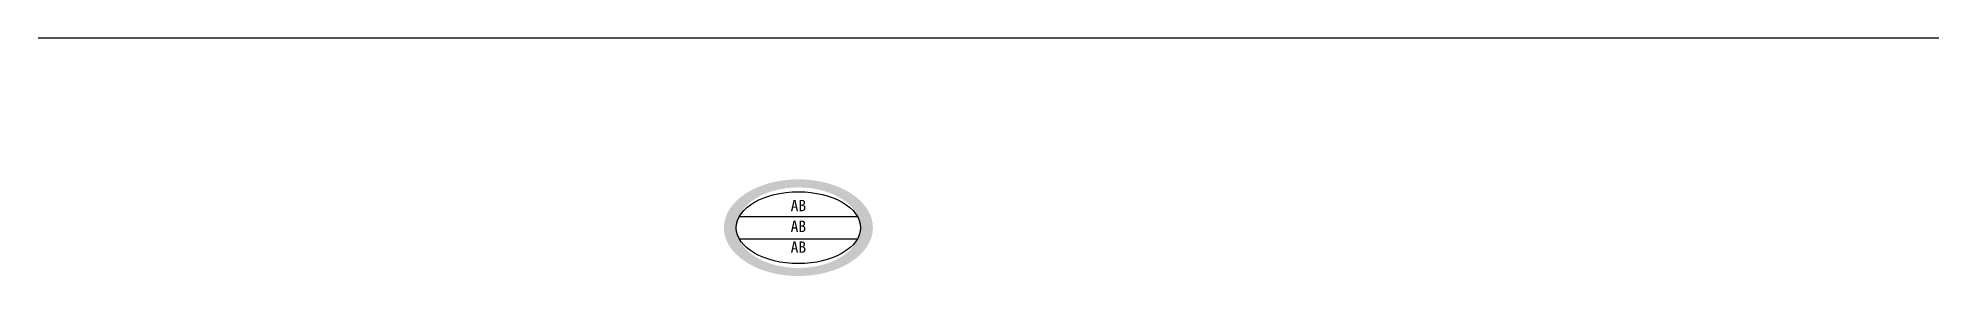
# Model space of a CAD drawing. Units: millimetres at full size, sheet at 1:100. Extents: x -15551 to 15061, y -7331 to -3490.
import ezdxf
from ezdxf.enums import TextEntityAlignment as Align

# ---------------------------------------------------------------- set-up
doc = ezdxf.new("R2010")
doc.units = ezdxf.units.MM
doc.header["$LTSCALE"] = 100
doc.layers.add('0-0', color=7, linetype='Continuous')
doc.styles.add('ＭＳ ゴシック', font='')
doc.styles.get('ＭＳ ゴシック').set_extended_font_data('MS Gothic')

msp = doc.modelspace()

# ---------------------------------------------------------------- hatches: boundary and pattern name
at = {"layer": '0-0'}
h = msp.add_hatch(color=254, dxfattribs=at)
edge = h.paths.add_edge_path()
edge.add_ellipse((-3306.1, -6551), major_axis=(1200, 0), ratio=0.65, start_angle=0, end_angle=360)
edge = h.paths.add_edge_path(flags=16)
edge.add_ellipse((-3306.1, -6551), major_axis=(1000, 0), ratio=0.65, start_angle=0, end_angle=360, ccw=False)

# ---------------------------------------------------------------- linework, layer by layer
for p, q in [((-15551, -3489.8), (15061.2, -3489.8)), ((-4256.7, -6371), (-2355.5, -6371)), ((-4256.7, -6731), (-2355.5, -6731))]:
    msp.add_line(p, q, dxfattribs=at)
msp.add_ellipse((-3306.1, -6551), major_axis=(1000, 0), ratio=0.58, dxfattribs=at)

# ---------------------------------------------------------------- texts
at = {"layer": '0-0', "color": 4, "style": 'ＭＳ ゴシック'}
for p in [(-3431.1, -6341), (-3431.1, -6676), (-3431.1, -7011)]:
    msp.add_text('AB', height=183.3, dxfattribs=at).set_placement(p, align=Align.BOTTOM_LEFT)

doc.saveas('drawing.dxf')
